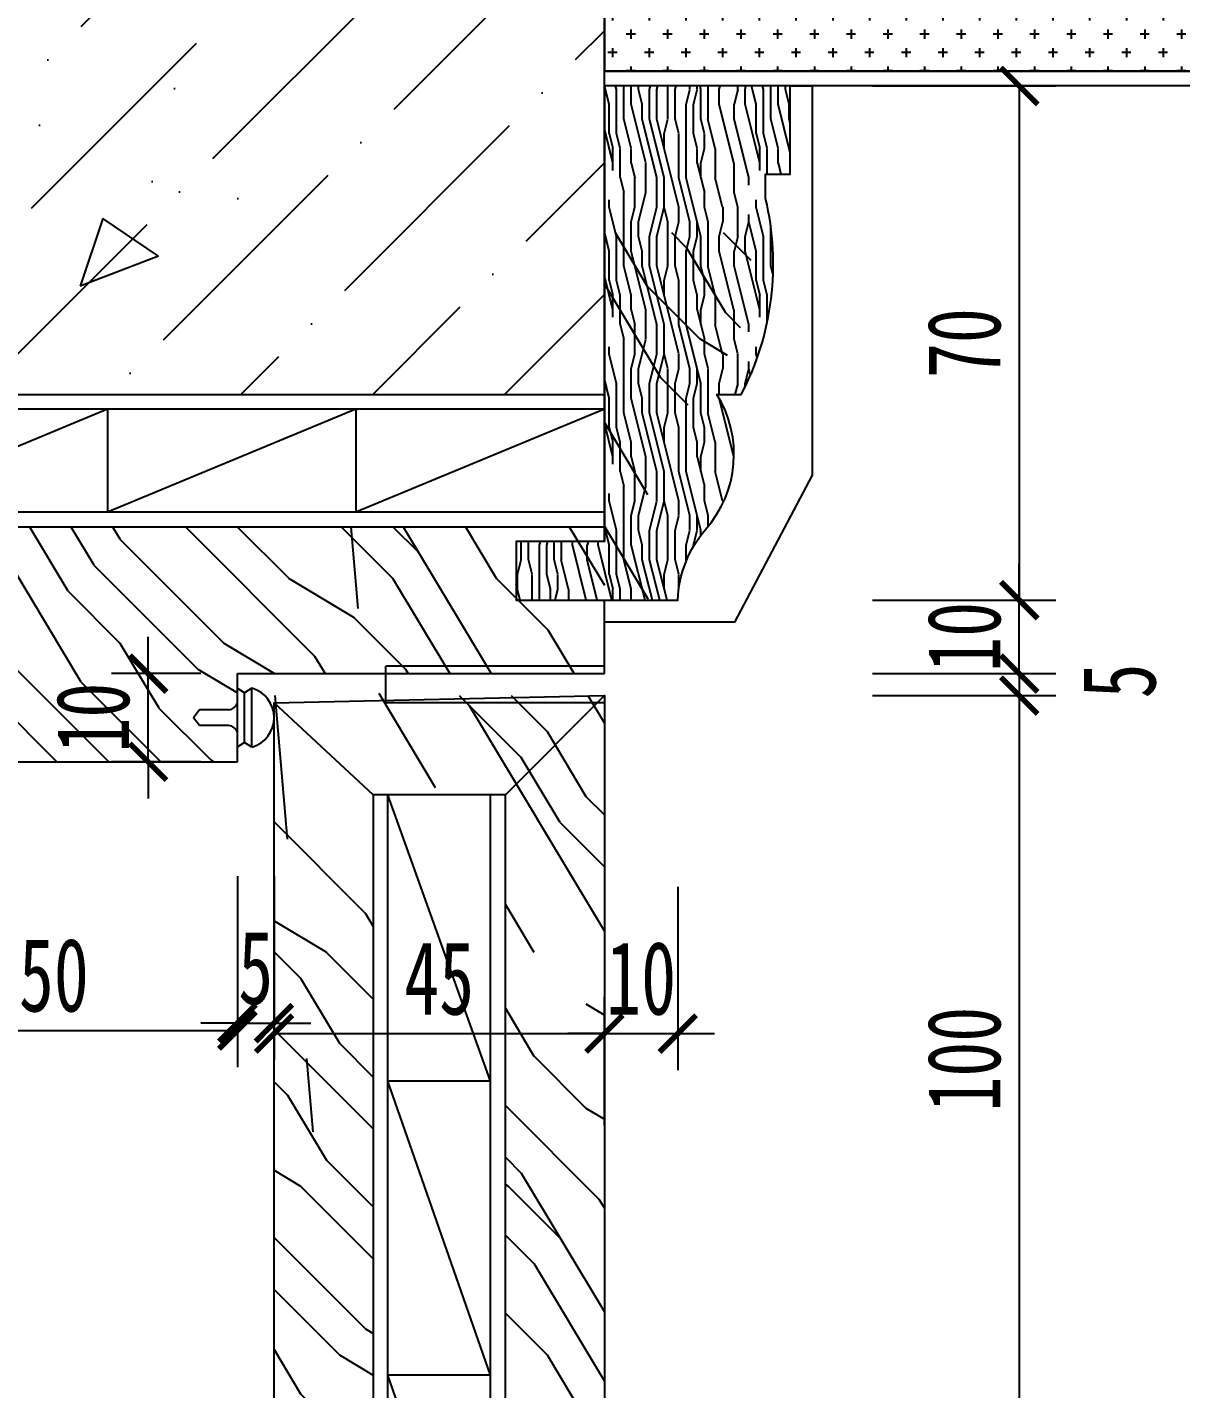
# Model space of a CAD drawing. Header units: millimetres. Extents: x 51249 to 2766742, y -599687 to -1280.
# Drawn here: x 63327.7 to 63484.8, y -125941.7 to -125756.3 of the extents above; entities that cross this region are included whole.
import ezdxf

# ---------------------------------------------------------------- set-up
doc = ezdxf.new("R2010")
doc.units = ezdxf.units.MM
doc.header["$LTSCALE"] = 10
doc.header["$PDMODE"] = 3
doc.linetypes.add('AUDIT_D_050706142524-0', pattern=[0])
for name, color, linetype in [('0-bh(填充)', 251, 'Continuous'), ('A-土建墙（含管井、立管）', 6, 'Continuous'), ('D-Detail(节点图层)', 134, 'Continuous'), ('D-节点填充', 250, 'Continuous'), ('D-造型粗线', 4, 'Continuous'), ('D-造型细线', 146, 'Continuous'), ('E-立面填充', 250, 'Continuous'), ('E-立面轮廓线', 4, 'Continuous'), ('E-顶面轮廓线', 4, 'Continuous'), ('IDT-HATCH', 250, 'AUDIT_D_050706142524-0'), ('P-门套', 3, 'Continuous'), ('PM-FURN', 7, 'Continuous'), ('W-尺寸', 5, 'Continuous'), ('填充', 8, 'Continuous'), ('完成面-石材', 55, 'Continuous')]:
    doc.layers.add(name, color=color, linetype=linetype)
doc.styles.add('DIM', font='SimSun.ttf', dxfattribs={"width": 0.7})
doc.dimstyles.new('25', dxfattribs={"dimscale": 25, "dimtxt": 2, "dimasz": 1, "dimexe": 1, "dimexo": 1, "dimgap": 0.5, "dimtad": 1, "dimdec": 0, "dimzin": 0, "dimdsep": 46, "dimtxsty": 'DIM', "dimblk": 'ARCHTICK', "dimcen": 0, "dimclrd": 5, "dimclre": 5, "dimclrt": 35, "dimadec": 0, "dimazin": 0, "dimtfac": 0.5, "dimtdec": 0, "dimtix": 1, "dimtmove": 2, "dimatfit": 2, "dimldrblk": 'A', "dimfxl": 0, "dimtolj": 1, "dimtzin": 0, "dimlwd": -1, "dimlwe": -1, "dimarcsym": 0})
doc.dimstyles.new('5', dxfattribs={"dimscale": 5, "dimtxt": 2, "dimasz": 1, "dimexe": 1, "dimexo": 1, "dimgap": 0.5, "dimtad": 1, "dimdec": 0, "dimrnd": 5, "dimzin": 0, "dimdsep": 46, "dimtxsty": 'DIM', "dimblk": 'ARCHTICK', "dimcen": 0, "dimclrd": 5, "dimclre": 5, "dimclrt": 35, "dimadec": 0, "dimazin": 0, "dimtfac": 0.5, "dimtdec": 0, "dimtix": 1, "dimtmove": 2, "dimatfit": 2, "dimldrblk": 'A', "dimfxl": 0, "dimtolj": 1, "dimtzin": 0, "dimlwd": -1, "dimlwe": -1, "dimarcsym": 0})

# ---------------------------------------------------------------- blocks, each defined once
blk = doc.blocks.new('A$C2AE5601B')
at = {"layer": 'E-立面填充', "ltscale": 0.15}
h = blk.add_hatch(dxfattribs=at)
h.set_pattern_fill('PANEL', color=256, scale=20, style=0, pattern_type=2)
h.set_pattern_definition([(0, (124361.177, -14776.057), (0, 20), [4, -6, 2, -8]), (0, (124375.177, -14775.557), (0, 20), [4, -16]), (0, (124373.177, -14774.557), (0, 20), [2, -18]), (0, (124362.177, -14774.057), (0, 20), [1, -14, 1, -4]), (0, (124369.177, -14773.057), (0, 20), [4, -6, 1, -9]), (0, (124364.177, -14772.557), (0, 20), [3, -17]), (0, (124369.177, -14772.057), (0, 20), [6, -14]), (0, (124363.177, -14771.557), (0, 20), [4, -16]), (0, (124371.177, -14771.057), (0, 20), [10, -10]), (0, (124365.177, -14770.057), (0, 20), [2, -6, 4, -8]), (0, (124379.177, -14769.557), (0, 20), [4, -16]), (0, (124375.177, -14769.057), (0, 20), [2, -18]), (0, (124371.177, -14768.557), (0, 20), [2, -18]), (0, (124361.177, -14768.057), (0, 20), [4, -16]), (0, (124371.177, -14767.557), (0, 20), [4, -16]), (0, (124371.177, -14766.557), (0, 20), [4, -4, 4, -8]), (0, (124367.177, -14765.557), (0, 20), [2, -10, 4, -4]), (0, (124371.177, -14765.057), (0, 20), [6, -14]), (0, (124371.177, -14764.057), (0, 20), [4, -16]), (0, (124363.177, -14763.557), (0, 20), [6, -8, 2, -4]), (0, (124363.177, -14762.557), (0, 20), [10, -10]), (0, (124375.177, -14762.057), (0, 20), [2, -18]), (0, (124369.177, -14761.557), (0, 20), [4, -16]), (0, (124365.177, -14761.057), (0, 20), [2, -8, 2, -8]), (0, (124363.177, -14760.557), (0, 20), [2, -6, 4, -8]), (0, (124367.177, -14760.057), (0, 20), [2, -10, 2, -6]), (0, (124371.177, -14759.557), (0, 20), [6, -14]), (0, (124363.177, -14758.557), (0, 20), [4, -16]), (0, (124373.177, -14758.057), (0, 20), [2, -18]), (0, (124377.177, -14757.557), (0, 20), [2, -18]), (14.0362435, (124375.1767, -14774.557), (20, -7e-10), [2.06, -80.4021105]), (14.0362435, (124377.1767, -14770.057), (20, -7e-10), [2.06, -80.4021105]), (14.0362435, (124375.1767, -14758.057), (20, -7e-10), [2.06, -80.4021105]), (14.0362435, (124369.1767, -14765.557), (20, -7e-10), [2.06, -80.4021105]), (14.0362435, (124373.1767, -14762.557), (20, -7e-10), [2.06, -80.4021105]), (14.0362435, (124375.1767, -14764.057), (20, -7e-10), [2.06, -80.4021105]), (14.0362435, (124365.1767, -14760.557), (20, -7e-10), [2.06, -80.4021105]), (14.0362435, (124373.1767, -14761.557), (20, -7e-10), [2.06, -80.4021105]), (14.0362435, (124377.1767, -14769.057), (20, -7e-10), [4.12, -78.3421105]), (14.0362435, (124375.1767, -14767.557), (20, -7e-10), [4.12, -78.3421105]), (14.0362435, (124375.1767, -14766.557), (20, -7e-10), [4.12, -78.3421105]), (165.9637565, (124369.1767, -14773.057), (-20, -7e-10), [2.06, -4.12, 2.06, -74.2221105]), (165.9637565, (124365.1767, -14770.057), (-20, -7e-10), [2.06, -80.4021105]), (165.9637565, (124365.1767, -14761.057), (-20, -7e-10), [4.12, -78.3421105]), (194.0362435, (124375.1767, -14775.557), (-20, 7e-10), [2.06, -80.4021105]), (345.9637565, (124379.1767, -14775.557), (20, 7e-10), [2.06, -80.4021105]), (345.9637565, (124373.1767, -14768.557), (20, 7e-10), [2.06, -80.4021105]), (345.9637565, (124377.1767, -14765.057), (20, 7e-10), [2.06, -80.4021105]), (345.9637565, (124369.1767, -14763.557), (20, 7e-10), [2.06, -80.4021105]), (345.9637565, (124367.1767, -14761.057), (20, 7e-10), [2.06, -80.4021105]), (345.9637565, (124369.1767, -14760.057), (20, 7e-10), [2.06, -80.4021105]), (345.9637565, (124369.1767, -14763.557), (20, 7e-10), [2.06, -80.4021105]), (345.9637565, (124375.1767, -14760.557), (20, 7e-10), [8.24, -74.2221105]), (345.9637565, (124363.1767, -14774.057), (20, 7e-10), [8.24, -74.2221105]), (345.9637565, (124365.1767, -14772.557), (20, 7e-10), [8.24, -74.2221105]), (345.9637565, (124367.1767, -14771.557), (20, 7e-10), [2.06, -4.12, 4.12, -72.1621105]), (345.9637565, (124367.1767, -14770.057), (20, 7e-10), [4.12, -4.12, 4.12, -70.1021105]), (345.9637565, (124365.1767, -14768.057), (20, 7e-10), [8.24, -74.2221105]), (345.9637565, (124363.1767, -14766.557), (20, 7e-10), [8.24, -74.2221105]), (345.9637565, (124363.1767, -14765.557), (20, 7e-10), [8.24, -74.2221105]), (345.9637565, (124377.1767, -14759.557), (20, 7e-10), [2.06, -80.4021105]), (345.9637675, (124379.1767, -14757.557), (20, 3.84e-06), [4.12, -78.3421105]), (345.9637675, (124367.1767, -14758.557), (20, 3.84e-06), [4.12, -78.3421105]), (345.9637575, (124365.1767, -14776.057), (20, 3.5e-07), [8.24, -74.2221105]), (345.9637575, (124377.1767, -14762.057), (20, 3.5e-07), [6.18, -76.2821105]), (345.9637575, (124379.1767, -14763.557), (20, 3.5e-07), [12.36, -70.1021105])])
h.paths.add_polyline_path([(73, 37.31), (61, 37.31), (61, 33.97), (57.67, 33.97, 0.180635), (31, 30.65), (31, 27.32, 0.333169), (12.64, 25.77, -0.167877), (3, 22), (3, 12), (3, 0), (11, 0), (11, 12), (73, 12)])
at = {"color": 2}
blk.add_lwpolyline([(3, 12), (3, 22, 0.167877), (12.64, 25.77, -0.333169), (31, 27.32), (31, 30.65, -0.180635), (57.67, 33.97), (61, 33.97), (61, 37.31), (73, 37.31), (73, 12), (11, 12), (11, 0), (3, 0), (3, 12), (3, 22)], format="xyb", dxfattribs=at)
at = {"layer": 'PM-FURN', "color": 8}
blk.add_lwpolyline([(73, 37.31), (73, 40.31), (20, 40.31), (0, 29.74), (0, 12)], dxfattribs=at)
at = {"layer": '完成面-石材'}
blk.add_lwpolyline([(11, 12), (73, 12)], dxfattribs=at)
blk = doc.blocks.new('sssd2')
at = {"layer": '0-bh(填充)', "color": 1, "ltscale": 0.15, "xscale": -1, "rotation": 270}
blk.add_blockref('A$C2AE5601B', (-93771.33, -23051.41), dxfattribs=at)
blk = doc.blocks.new('*U91')
at = {"layer": 'D-节点填充'}
h = blk.add_hatch(dxfattribs=at)
h.set_pattern_fill('CROSS,_O', color=256, scale=10)
h.set_pattern_definition([(0, (319.505, 412.277), (2.5, 2.5), [1.25, -3.75]), (90, (320.13, 411.652), (-2.5, 2.5), [1.25, -3.75])])
h.paths.add_polyline_path([(0, 9), (0, 0), (176.16, 0), (176.16, 9)])
blk.add_lwpolyline([(0, 9), (0, 0), (176.16, 0), (176.16, 9)], close=True)
blk = doc.blocks.new('_ArchTick')
at = {"color": 0, "linetype": 'ByBlock', "const_width": 0.15}
blk.add_lwpolyline([(-0.5, -0.5), (0.5, 0.5)], dxfattribs=at)
blk = doc.blocks.new('*D93')
at = {"layer": 'Defpoints', "color": 0, "ltscale": 0.15}
for p in [(63431.58, -125764.32), (63411.28, -125834.32), (63462.79, -125834.32)]:
    blk.add_point(p, dxfattribs=at)
at = {"layer": 'W-尺寸', "color": 5, "ltscale": 0.15}
for p, q in [((63442.79, -125764.32), (63467.79, -125764.32)), ((63462.79, -125764.32), (63462.79, -125834.32)), ((63442.79, -125834.32), (63467.79, -125834.32))]:
    blk.add_line(p, q, dxfattribs=at)
at = {"layer": 'W-尺寸', "color": 5, "ltscale": 0.15, "xscale": 5, "yscale": 5, "zscale": 5}
for p, rotation in [((63462.79, -125764.32), 90), ((63462.79, -125834.32), 270)]:
    blk.add_blockref('_ArchTick', p, dxfattribs=dict(at, rotation=rotation))
at = {"layer": 'W-尺寸', "color": 35, "ltscale": 0.15, "insert": (63455.29, -125799.32), "char_height": 10, "attachment_point": 5, "rotation": 90, "style": 'DIM'}
blk.add_mtext('\\A1;70', dxfattribs=at)
blk = doc.blocks.new('A')
for p, q in [((-1.4351, 1.1477), (-1.0896, 1.4375)), ((-1.0896, 1.4375), (0, 0)), ((-1.4351, 1.1477), (-0.3688, 0)), ((-0.3688, 0), (-2.1271, 0)), ((-1.4351, -1.1477), (-0.3688, 0)), ((-1.0896, -1.4375), (0, 0)), ((-1.4351, -1.1477), (-1.0896, -1.4375))]:
    blk.add_line(p, q)
for points in [[(-1.4351, 1.1477), (-1.0896, 1.4375), (-0.3688, 0), (0, 0)], [(-1.4351, -1.1477), (-1.0896, -1.4375), (-0.3688, 0), (0, 0)]]:
    blk.add_solid(points)
blk = doc.blocks.new('*D94')
at = {"layer": 'Defpoints', "color": 0, "ltscale": 0.15}
for p in [(63406.28, -125844.32), (63406.27, -125847.32), (63462.79, -125847.32)]:
    blk.add_point(p, dxfattribs=at)
at = {"layer": 'W-尺寸', "color": 5, "ltscale": 0.15}
for p, q in [((63462.79, -125844.32), (63462.79, -125839.32)), ((63442.79, -125844.32), (63467.79, -125844.32)), ((63462.79, -125844.32), (63462.79, -125847.32)), ((63442.79, -125847.32), (63467.79, -125847.32)), ((63462.79, -125847.32), (63462.79, -125852.32))]:
    blk.add_line(p, q, dxfattribs=at)
at = {"layer": 'W-尺寸', "color": 5, "ltscale": 0.15, "xscale": 5, "yscale": 5, "zscale": 5}
for p, rotation in [((63462.79, -125844.32), 270), ((63462.79, -125847.32), 90)]:
    blk.add_blockref('_ArchTick', p, dxfattribs=dict(at, rotation=rotation))
at = {"layer": 'W-尺寸', "color": 35, "ltscale": 0.15, "insert": (63476.42, -125845.32), "char_height": 10, "attachment_point": 5, "rotation": 90, "style": 'DIM'}
blk.add_mtext('\\A1;5', dxfattribs=at)
blk = doc.blocks.new('*D95')
at = {"layer": 'Defpoints', "color": 0, "ltscale": 0.15}
for p in [(63406.27, -125847.32), (63408.78, -125946.32), (63462.79, -125946.32)]:
    blk.add_point(p, dxfattribs=at)
at = {"layer": 'W-尺寸', "color": 5, "ltscale": 0.15}
for p, q in [((63442.79, -125847.32), (63467.79, -125847.32)), ((63462.79, -125847.32), (63462.79, -125946.32)), ((63442.79, -125946.32), (63467.79, -125946.32))]:
    blk.add_line(p, q, dxfattribs=at)
at = {"layer": 'W-尺寸', "color": 5, "ltscale": 0.15, "xscale": 5, "yscale": 5, "zscale": 5}
for p, rotation in [((63462.79, -125847.32), 90), ((63462.79, -125946.32), 270)]:
    blk.add_blockref('_ArchTick', p, dxfattribs=dict(at, rotation=rotation))
at = {"layer": 'W-尺寸', "color": 35, "ltscale": 0.15, "insert": (63455.29, -125896.82), "char_height": 10, "attachment_point": 5, "rotation": 90, "style": 'DIM'}
blk.add_mtext('\\A1;100', dxfattribs=at)
blk = doc.blocks.new('*D97')
at = {"layer": 'Defpoints', "color": 0, "ltscale": 0.15}
for p in [(63406.27, -125893.33), (63361.27, -125910.83), (63406.27, -125910.83)]:
    blk.add_point(p, dxfattribs=at)
at = {"layer": 'W-尺寸', "color": 5, "ltscale": 0.15}
for p, q in [((63361.27, -125905.83), (63361.27, -125888.33)), ((63406.27, -125905.83), (63406.27, -125888.33)), ((63361.27, -125893.33), (63406.27, -125893.33))]:
    blk.add_line(p, q, dxfattribs=at)
at = {"layer": 'W-尺寸', "color": 5, "ltscale": 0.15, "xscale": 5, "yscale": 5, "zscale": 5, "rotation": 180}
blk.add_blockref('_ArchTick', (63361.27, -125893.33), dxfattribs=at)
at = {"layer": 'W-尺寸', "color": 5, "ltscale": 0.15, "xscale": 5, "yscale": 5, "zscale": 5}
blk.add_blockref('_ArchTick', (63406.27, -125893.33), dxfattribs=at)
at = {"layer": 'W-尺寸', "color": 35, "ltscale": 0.15, "insert": (63383.77, -125885.83), "char_height": 10, "attachment_point": 5, "style": 'DIM'}
blk.add_mtext('\\A1;45', dxfattribs=at)
blk = doc.blocks.new('*D99')
at = {"layer": 'Defpoints', "color": 0, "ltscale": 0.15}
for p in [(63356.28, -125856.32), (63361.27, -125856.32), (63361.27, -125891.9)]:
    blk.add_point(p, dxfattribs=at)
at = {"layer": 'W-尺寸', "color": 5, "ltscale": 0.15}
for p, q in [((63356.28, -125871.9), (63356.28, -125896.9)), ((63361.27, -125871.9), (63361.27, -125896.9)), ((63356.28, -125891.9), (63351.28, -125891.9)), ((63356.28, -125891.9), (63361.27, -125891.9)), ((63361.27, -125891.9), (63366.27, -125891.9))]:
    blk.add_line(p, q, dxfattribs=at)
at = {"layer": 'W-尺寸', "color": 5, "ltscale": 0.15, "xscale": 5, "yscale": 5, "zscale": 5}
blk.add_blockref('_ArchTick', (63356.28, -125891.9), dxfattribs=at)
at = {"layer": 'W-尺寸', "color": 5, "ltscale": 0.15, "xscale": 5, "yscale": 5, "zscale": 5, "rotation": 180}
blk.add_blockref('_ArchTick', (63361.27, -125891.9), dxfattribs=at)
at = {"layer": 'W-尺寸', "color": 35, "ltscale": 0.15, "insert": (63358.78, -125884.4), "char_height": 10, "attachment_point": 5, "style": 'DIM'}
blk.add_mtext('\\A1;5', dxfattribs=at)
blk = doc.blocks.new('*D100')
at = {"layer": 'Defpoints', "color": 0, "ltscale": 0.15}
for p in [(63306.28, -125856.32), (63356.28, -125856.32), (63356.28, -125892.9)]:
    blk.add_point(p, dxfattribs=at)
at = {"layer": 'W-尺寸', "color": 5, "ltscale": 0.15}
for p, q in [((63306.28, -125872.9), (63306.28, -125897.9)), ((63356.28, -125872.9), (63356.28, -125897.9)), ((63306.28, -125892.9), (63356.28, -125892.9))]:
    blk.add_line(p, q, dxfattribs=at)
at = {"layer": 'W-尺寸', "color": 5, "ltscale": 0.15, "xscale": 5, "yscale": 5, "zscale": 5, "rotation": 180}
blk.add_blockref('_ArchTick', (63306.28, -125892.9), dxfattribs=at)
at = {"layer": 'W-尺寸', "color": 5, "ltscale": 0.15, "xscale": 5, "yscale": 5, "zscale": 5}
blk.add_blockref('_ArchTick', (63356.28, -125892.9), dxfattribs=at)
at = {"layer": 'W-尺寸', "color": 35, "ltscale": 0.15, "insert": (63331.28, -125885.4), "char_height": 10, "attachment_point": 5, "style": 'DIM'}
blk.add_mtext('\\A1;50', dxfattribs=at)
blk = doc.blocks.new('*D102')
at = {"layer": 'Defpoints', "color": 0, "ltscale": 0.15}
for p in [(63344.12, -125844.32), (63356.28, -125844.32), (63356.28, -125856.32)]:
    blk.add_point(p, dxfattribs=at)
at = {"layer": 'W-尺寸', "color": 5, "ltscale": 0.15}
for p, q in [((63344.12, -125844.32), (63344.12, -125839.32)), ((63351.28, -125844.32), (63339.12, -125844.32)), ((63344.12, -125856.32), (63344.12, -125844.32)), ((63351.28, -125856.32), (63339.12, -125856.32)), ((63344.12, -125856.32), (63344.12, -125861.32))]:
    blk.add_line(p, q, dxfattribs=at)
at = {"layer": 'W-尺寸', "color": 5, "ltscale": 0.15, "xscale": 5, "yscale": 5, "zscale": 5}
for p, rotation in [((63344.12, -125844.32), 270), ((63344.12, -125856.32), 90)]:
    blk.add_blockref('_ArchTick', p, dxfattribs=dict(at, rotation=rotation))
at = {"layer": 'W-尺寸', "color": 35, "ltscale": 0.15, "insert": (63336.62, -125850.32), "char_height": 10, "attachment_point": 5, "rotation": 90, "style": 'DIM'}
blk.add_mtext('\\A1;10', dxfattribs=at)
blk = doc.blocks.new('*D131')
at = {"layer": 'Defpoints', "color": 0, "ltscale": 0.15}
for p in [(63406.28, -125834.32), (63462.79, -125834.32), (63406.28, -125844.32)]:
    blk.add_point(p, dxfattribs=at)
at = {"layer": 'W-尺寸', "color": 5, "ltscale": 0.15}
for p, q in [((63462.79, -125834.32), (63462.79, -125829.32)), ((63442.79, -125834.32), (63467.79, -125834.32)), ((63462.79, -125844.32), (63462.79, -125834.32)), ((63442.79, -125844.32), (63467.79, -125844.32)), ((63462.79, -125844.32), (63462.79, -125849.32))]:
    blk.add_line(p, q, dxfattribs=at)
at = {"layer": 'W-尺寸', "color": 5, "ltscale": 0.15, "xscale": 5, "yscale": 5, "zscale": 5}
for p, rotation in [((63462.79, -125834.32), 270), ((63462.79, -125844.32), 90)]:
    blk.add_blockref('_ArchTick', p, dxfattribs=dict(at, rotation=rotation))
at = {"layer": 'W-尺寸', "color": 35, "ltscale": 0.15, "insert": (63455.29, -125839.32), "char_height": 10, "attachment_point": 5, "rotation": 90, "style": 'DIM'}
blk.add_mtext('\\A1;10', dxfattribs=at)
blk = doc.blocks.new('*D132')
at = {"layer": 'Defpoints', "color": 0, "ltscale": 0.15}
for p in [(63406.28, -125834.32), (63416.28, -125834.32), (63416.28, -125893.33)]:
    blk.add_point(p, dxfattribs=at)
at = {"layer": 'W-尺寸', "color": 5, "ltscale": 0.15}
for p, q in [((63406.28, -125873.33), (63406.28, -125898.33)), ((63416.28, -125873.33), (63416.28, -125898.33)), ((63406.28, -125893.33), (63401.28, -125893.33)), ((63406.28, -125893.33), (63416.28, -125893.33)), ((63416.28, -125893.33), (63421.28, -125893.33))]:
    blk.add_line(p, q, dxfattribs=at)
at = {"layer": 'W-尺寸', "color": 5, "ltscale": 0.15, "xscale": 5, "yscale": 5, "zscale": 5}
blk.add_blockref('_ArchTick', (63406.28, -125893.33), dxfattribs=at)
at = {"layer": 'W-尺寸', "color": 5, "ltscale": 0.15, "xscale": 5, "yscale": 5, "zscale": 5, "rotation": 180}
blk.add_blockref('_ArchTick', (63416.28, -125893.33), dxfattribs=at)
at = {"layer": 'W-尺寸', "color": 35, "ltscale": 0.15, "insert": (63411.28, -125885.83), "char_height": 10, "attachment_point": 5, "style": 'DIM'}
blk.add_mtext('\\A1;10', dxfattribs=at)
blk = doc.blocks.new('*D1063')
at = {"layer": 'D-Detail(节点图层)', "color": 5, "ltscale": 0.15}
for p, q in [((2766616.97, -121582.06), (2766741.97, -121582.06)), ((2766716.97, -121582.06), (2766716.97, -599673.13)), ((2766698.33, -599673.13), (2766741.97, -599673.13))]:
    blk.add_line(p, q, dxfattribs=at)
at = {"layer": 'Defpoints', "color": 0, "ltscale": 0.15}
for p in [(55453.76, -121582.06), (2766673.33, -599673.13), (2766716.97, -599673.13)]:
    blk.add_point(p, dxfattribs=at)
at = {"layer": 'D-Detail(节点图层)', "color": 5, "ltscale": 0.15, "xscale": 25, "yscale": 25, "zscale": 25}
for p, rotation in [((2766716.97, -121582.06), 90), ((2766716.97, -599673.13), 270)]:
    blk.add_blockref('_ArchTick', p, dxfattribs=dict(at, rotation=rotation))
at = {"layer": 'D-Detail(节点图层)', "color": 35, "ltscale": 0.15, "insert": (2766679.47, -360627.6), "char_height": 50, "attachment_point": 5, "rotation": 90, "style": 'DIM'}
blk.add_mtext('\\A1;478091', dxfattribs=at)

msp = doc.modelspace()

# ---------------------------------------------------------------- hatches: boundary and pattern name
at = {"layer": 'D-节点填充'}
h = msp.add_hatch(dxfattribs=at)
h.set_pattern_fill('ANSI36', color=256, scale=8, style=0)
h.set_pattern_definition([(225, (380322.253, -247418.566), (-6.7351921, -24.69570433), [31.75, -6.35, 0, -6.35])])
h.paths.add_polyline_path([(63583.43, -125304.32), (63583.43, -125184.32), (63113.76, -125184.32), (63113.76, -125304.32), (63306.27, -125304.32), (63306.27, -125806.32), (63406.27, -125806.32), (63406.27, -125304.32)])
h = msp.add_hatch(dxfattribs=at)
h.set_pattern_fill('AR-CONC', color=256, scale=0.6, style=0)
h.set_pattern_definition([(230, (63839.3, -125003.31), (-109.311, 9.5635), [11.43, -125.73]), (175, (63839.3, -125003.31), (21.146, -114.634), [9.144, -100.584]), (280.451, (63830.19, -125002.52), (-88.166, -105.07), [9.714, -106.854]), (226.184, (63839.3, -125033.8), (-162.647, 25.225), [17.145, -188.595]), (276.636, (63825.74, -125031.69), (-142.443, -148.455), [14.57, -160.28]), (171.184, (63839.3, -125033.8), (-142.443, -148.455), [13.716, -150.876]), (201, (63824.06, -125026.17), (-90.969, 61.359), [11.43, -125.73]), (146, (63824.06, -125026.17), (-37.081, -110.513), [9.144, -100.584]), (251.451, (63816.48, -125021.06), (-128.05, -49.154), [9.714, -106.854]), (217.5, (63839.296, -125003.314), (-1.8532, -50.733), [0, -99.3648, 0, -102.108, 0, -100.965]), (187.5, (63839.296, -125003.314), (-40.0918, -60.1083), [0, -58.2168, 0, -97.0788, 0, -38.481]), (147.5, (63873.28, -125003.314), (-81.3544, 3.4372), [0, -38.1, 0, -118.872, 0, -157.734]), (137.5, (63888.52, -125003.314), (-88.8775, -15.256), [0, -49.53, 0, -78.943, 0, -112.014])])
h.paths.add_polyline_path([(63583.43, -125304.32), (63583.43, -125184.32), (63113.76, -125184.32), (63113.76, -125304.32), (63306.27, -125304.32), (63306.27, -125806.32), (63406.27, -125806.32), (63406.27, -125304.32)])
at = {"layer": 'D-节点填充', "ltscale": 0.15}
h = msp.add_hatch(dxfattribs=at)
h.set_pattern_fill('PANEL', color=256, scale=100, angle=-45, style=0, pattern_type=2)
h.set_pattern_definition([(95, (63426.28, -125834.18), (-99.62, -8.72), [20, -30, 10, -40]), (135, (63375.01, -125786.45), (-70.71, -70.71), [20, -80]), (135, (63378.55, -125797.06), (-70.71, -70.71), [10, -90]), (135, (63415.67, -125837.71), (-70.71, -70.71), [5, -70, 5, -20]), (135, (63387.38, -125816.5), (-70.71, -70.71), [20, -30, 5, -45]), (135, (63403.29, -125835.95), (-70.71, -70.71), [15, -85]), (135, (63383.85, -125820.04), (-70.71, -70.71), [30, -70]), (135, (63403.29, -125843.02), (-70.71, -70.71), [20, -80]), (135, (63373.24, -125816.5), (-70.71, -70.71), [50, -50]), (135, (63390.92, -125841.25), (-70.71, -70.71), [10, -30, 20, -40]), (135, (63339.65, -125793.52), (-70.71, -70.71), [20, -80]), (135, (63352.03, -125809.43), (-70.71, -70.71), [10, -90]), (135, (63364.4, -125825.34), (-70.71, -70.71), [10, -90]), (135, (63397.99, -125862.46), (-70.71, -70.71), [20, -80]), (135, (63360.87, -125828.88), (-70.71, -70.71), [20, -80]), (135, (63357.33, -125832.41), (-70.71, -70.71), [20, -20, 20, -40]), (135, (63367.94, -125850.09), (-70.71, -70.71), [10, -50, 20, -20]), (135, (63352.03, -125837.71), (-70.71, -70.71), [30, -70]), (135, (63348.49, -125841.25), (-70.71, -70.71), [20, -80]), (135, (63375.01, -125871.3), (-70.71, -70.71), [30, -40, 10, -20]), (135, (63371.47, -125874.84), (-70.71, -70.71), [50, -50]), (135, (63327.28, -125834.18), (-70.71, -70.71), [10, -90]), (135, (63346.73, -125857.16), (-70.71, -70.71), [20, -80]), (135, (63359.1, -125873.07), (-70.71, -70.71), [10, -40, 10, -40]), (135, (63364.4, -125881.91), (-70.71, -70.71), [10, -30, 20, -40]), (135, (63348.49, -125869.53), (-70.71, -70.71), [10, -50, 10, -30]), (135, (63332.58, -125857.16), (-70.71, -70.71), [30, -70]), (135, (63357.33, -125888.98), (-70.71, -70.71), [20, -80]), (135, (63320.21, -125855.39), (-70.71, -70.71), [10, -90]), (135, (63304.3, -125843.02), (-70.71, -70.71), [10, -90]), (149.036, (63371.474, -125789.984), (-70.711, 70.711), [10.3, -402.01]), (149.036, (63348.493, -125798.823), (-70.711, 70.711), [10.3, -402.01]), (149.036, (63313.138, -125848.32), (-70.7107, 70.7107), [10.3, -402.01]), (149.036, (63360.868, -125843.017), (-70.711, 70.711), [10.3, -402.01]), (149.036, (63336.12, -125839.482), (-70.7107, 70.7107), [10.3, -402.01]), (149.036, (63334.351, -125827.108), (-70.7107, 70.7107), [10.3, -402.01]), (149.036, (63357.332, -125874.837), (-70.7107, 70.7107), [10.3, -402.01]), (149.036, (63332.583, -125843.017), (-70.7107, 70.7107), [10.3, -402.01]), (149.036, (63344.958, -125802.36), (-70.711, 70.711), [20.6, -391.71]), (149.036, (63346.726, -125814.733), (-70.711, 70.711), [20.6, -391.71]), (149.036, (63343.19, -125818.269), (-70.711, 70.711), [20.6, -391.71]), (300.964, (63387.384, -125816.5), (70.711, -70.711), [10.3, -20.6, 10.3, -371.111]), (300.964, (63390.92, -125841.25), (70.711, -70.711), [10.3, -402.01]), (300.964, (63359.1, -125873.07), (70.7107, -70.7107), [20.6, -391.71]), (329.036, (63375.01, -125786.45), (70.711, -70.711), [10.3, -402.01]), (120.964, (63360.868, -125772.307), (-70.711, 70.711), [10.3, -402.01]), (120.964, (63357.332, -125818.269), (-70.711, 70.711), [10.3, -402.01]), (120.964, (63330.816, -125816.5), (-70.7107, 70.7107), [10.3, -402.01]), (120.964, (63353.797, -125850.089), (-70.7107, 70.7107), [10.3, -402.01]), (120.964, (63352.03, -125865.998), (-70.7107, 70.7107), [10.3, -402.01]), (120.964, (63341.422, -125862.463), (-70.7107, 70.7107), [10.3, -402.01]), (120.964, (63353.797, -125850.089), (-70.7107, 70.7107), [10.3, -402.01]), (120.964, (63321.977, -125839.482), (-70.7107, 70.7107), [41.2, -371.11]), (120.964, (63412.133, -125834.179), (-70.711, 70.711), [41.2, -371.11]), (120.964, (63399.759, -125832.41), (-70.711, 70.711), [41.2, -371.11]), (120.964, (63389.152, -125828.875), (-70.711, 70.711), [10.3, -20.6, 20.6, -360.811]), (120.964, (63383.849, -125834.179), (-70.711, 70.711), [20.6, -20.6, 20.6, -350.511]), (120.964, (63383.849, -125848.32), (-70.711, 70.711), [41.2, -371.11]), (120.964, (63385.616, -125860.695), (-70.711, 70.711), [41.2, -371.11]), (120.964, (63382.08, -125864.23), (-70.711, 70.711), [41.2, -371.11]), (120.964, (63311.37, -125835.946), (-70.7107, 70.7107), [10.3, -402.01]), (120.964, (63297.228, -125835.946), (-70.7107, 70.7107), [20.6, -391.71]), (120.964, (63343.19, -125874.837), (-70.7107, 70.7107), [20.6, -391.71]), (120.964, (63412.133, -125820.036), (-70.71, 70.71), [41.2, -371.11]), (120.964, (63320.21, -125827.108), (-70.7107, 70.7107), [30.9, -381.41]), (120.964, (63318.441, -125814.733), (-70.7107, 70.7107), [61.8, -350.51])])
edge = h.paths.add_edge_path()
edge.add_line((63417.68, -125806.66), (63417.68, -125803.84))
edge.add_line((63417.68, -125803.84), (63421.68, -125803.84))
edge.add_line((63421.68, -125803.84), (63426.28, -125794.16))
edge.add_line((63426.28, -125794.16), (63426.28, -125784.32))
edge.add_line((63426.28, -125784.32), (63406.28, -125784.32))
edge.add_line((63406.28, -125784.32), (63406.28, -125834.18))
edge.add_line((63406.28, -125834.18), (63414.56, -125834.18))
edge.add_arc((63414.56, -125831.05), 3.13, 270, 450)
edge.add_line((63414.56, -125827.93), (63414.56, -125822.93))
edge.add_line((63414.56, -125822.93), (63417.68, -125822.93))
edge.add_line((63417.68, -125822.93), (63417.68, -125806.66))
h = msp.add_hatch(dxfattribs=at)
h.set_pattern_fill('PANEL', color=256, scale=100, angle=-45, style=0, pattern_type=2)
h.set_pattern_definition([(275, (63271.28, -125824.32), (99.62, 8.716), [20, -30, 10, -40]), (315, (63322.54, -125872.05), (70.71, 70.71), [20, -80]), (315, (63319.01, -125861.44), (70.71, 70.71), [10, -90]), (315, (63281.88, -125820.78), (70.71, 70.71), [5, -70, 5, -20]), (315, (63310.17, -125842), (70.71, 70.71), [20, -30, 5, -45]), (315, (63294.26, -125822.55), (70.71, 70.71), [15, -85]), (315, (63313.7, -125838.46), (70.71, 70.71), [30, -70]), (315, (63294.26, -125815.48), (70.71, 70.71), [20, -80]), (315, (63324.31, -125842), (70.71, 70.71), [50, -50]), (315, (63306.63, -125817.25), (70.71, 70.71), [10, -30, 20, -40]), (315, (63357.9, -125864.98), (70.71, 70.71), [20, -80]), (315, (63345.52, -125849.07), (70.71, 70.71), [10, -90]), (315, (63333.15, -125833.16), (70.71, 70.71), [10, -90]), (315, (63299.56, -125796.04), (70.71, 70.71), [20, -80]), (315, (63336.68, -125829.62), (70.71, 70.71), [20, -80]), (315, (63340.22, -125826.09), (70.71, 70.71), [20, -20, 20, -40]), (315, (63329.61, -125808.41), (70.71, 70.71), [10, -50, 20, -20]), (315, (63345.52, -125820.78), (70.71, 70.71), [30, -70]), (315, (63349.06, -125817.25), (70.71, 70.71), [20, -80]), (315, (63322.54, -125787.2), (70.71, 70.71), [30, -40, 10, -20]), (315, (63326.08, -125783.66), (70.71, 70.71), [50, -50]), (315, (63370.27, -125824.32), (70.71, 70.71), [10, -90]), (315, (63350.83, -125801.34), (70.71, 70.71), [20, -80]), (315, (63338.45, -125785.43), (70.71, 70.71), [10, -40, 10, -40]), (315, (63333.15, -125776.59), (70.71, 70.71), [10, -30, 20, -40]), (315, (63349.06, -125788.96), (70.71, 70.71), [10, -50, 10, -30]), (315, (63364.97, -125801.34), (70.71, 70.71), [30, -70]), (315, (63340.22, -125769.52), (70.71, 70.71), [20, -80]), (315, (63377.34, -125803.11), (70.71, 70.71), [10, -90]), (315, (63393.25, -125815.48), (70.71, 70.71), [10, -90]), (329.036, (63326.076, -125868.514), (70.7107, -70.7107), [10.3, -402.01]), (329.036, (63349.057, -125859.675), (70.711, -70.711), [10.3, -402.01]), (329.036, (63384.413, -125810.177), (70.711, -70.711), [10.3, -402.01]), (329.036, (63336.683, -125815.48), (70.711, -70.711), [10.3, -402.01]), (329.036, (63361.432, -125819.016), (70.711, -70.711), [10.3, -402.01]), (329.036, (63363.2, -125831.39), (70.711, -70.711), [10.3, -402.01]), (329.036, (63340.218, -125783.66), (70.7107, -70.7107), [10.3, -402.01]), (329.036, (63364.967, -125815.48), (70.711, -70.711), [10.3, -402.01]), (329.036, (63352.593, -125856.14), (70.711, -70.711), [20.6, -391.71]), (329.036, (63350.825, -125843.765), (70.711, -70.711), [20.6, -391.71]), (329.036, (63354.36, -125840.23), (70.711, -70.711), [20.6, -391.71]), (120.964, (63310.166, -125841.997), (-70.7107, 70.7107), [10.3, -20.6, 10.3, -371.111]), (120.964, (63306.63, -125817.249), (-70.7107, 70.7107), [10.3, -402.01]), (120.964, (63338.45, -125785.429), (-70.7107, 70.7107), [20.6, -391.71]), (149.036, (63322.54, -125872.05), (-70.7107, 70.7107), [10.3, -402.01]), (300.964, (63336.683, -125886.191), (70.7107, -70.7107), [10.3, -402.01]), (300.964, (63340.218, -125840.23), (70.711, -70.711), [10.3, -402.01]), (300.964, (63366.735, -125841.997), (70.711, -70.711), [10.3, -402.01]), (300.964, (63343.754, -125808.41), (70.711, -70.711), [10.3, -402.01]), (300.964, (63345.522, -125792.5), (70.711, -70.711), [10.3, -402.01]), (300.964, (63356.128, -125796.035), (70.711, -70.711), [10.3, -402.01]), (300.964, (63343.754, -125808.41), (70.711, -70.711), [10.3, -402.01]), (300.964, (63375.574, -125819.016), (70.711, -70.711), [41.2, -371.11]), (300.964, (63285.418, -125824.32), (70.7107, -70.7107), [41.2, -371.11]), (300.964, (63297.792, -125826.087), (70.7107, -70.7107), [41.2, -371.11]), (300.964, (63308.399, -125829.623), (70.7107, -70.7107), [10.3, -20.6, 20.6, -360.811]), (300.964, (63313.702, -125824.32), (70.7107, -70.7107), [20.6, -20.6, 20.6, -350.511]), (300.964, (63313.702, -125810.177), (70.7107, -70.7107), [41.2, -371.11]), (300.964, (63311.934, -125797.803), (70.7107, -70.7107), [41.2, -371.11]), (300.964, (63315.47, -125794.268), (70.7107, -70.7107), [41.2, -371.11]), (300.964, (63386.18, -125822.552), (70.711, -70.711), [10.3, -402.01]), (300.964, (63400.323, -125822.552), (70.7107, -70.7107), [20.6, -391.71]), (300.964, (63354.36, -125783.66), (70.711, -70.7107), [20.6, -391.71]), (300.964, (63285.418, -125838.462), (70.7107, -70.7107), [41.2, -371.11]), (300.964, (63377.342, -125831.39), (70.711, -70.711), [30.9, -381.41]), (300.964, (63379.11, -125843.765), (70.711, -70.711), [61.8, -350.51])])
h.paths.add_polyline_path([(63306.27, -125824.32), (63306.27, -125856.32), (63356.28, -125856.32), (63356.28, -125844.32), (63406.27, -125844.32), (63406.27, -125824.32)])
h = msp.add_hatch(dxfattribs=at)
h.set_pattern_fill('PANEL', color=256, scale=100, angle=-45, style=0, pattern_type=2)
h.set_pattern_definition([(275, (63361.27, -125846.98), (99.62, 8.716), [20, -30, 10, -40]), (315, (63412.54, -125894.71), (70.71, 70.71), [20, -80]), (315, (63409, -125884.1), (70.71, 70.71), [10, -90]), (315, (63371.88, -125843.45), (70.71, 70.71), [5, -70, 5, -20]), (315, (63400.17, -125864.66), (70.71, 70.71), [20, -30, 5, -45]), (315, (63384.26, -125845.21), (70.71, 70.71), [15, -85]), (315, (63403.7, -125861.12), (70.71, 70.71), [30, -70]), (315, (63384.26, -125838.14), (70.71, 70.71), [20, -80]), (315, (63414.31, -125864.66), (70.71, 70.71), [50, -50]), (315, (63396.63, -125839.91), (70.71, 70.71), [10, -30, 20, -40]), (315, (63447.9, -125887.64), (70.71, 70.71), [20, -80]), (315, (63435.52, -125871.73), (70.71, 70.71), [10, -90]), (315, (63423.15, -125855.82), (70.71, 70.71), [10, -90]), (315, (63389.56, -125818.7), (70.71, 70.71), [20, -80]), (315, (63426.68, -125852.28), (70.71, 70.71), [20, -80]), (315, (63430.22, -125848.75), (70.71, 70.71), [20, -20, 20, -40]), (315, (63419.61, -125831.07), (70.71, 70.71), [10, -50, 20, -20]), (315, (63435.52, -125843.45), (70.71, 70.71), [30, -70]), (315, (63439.06, -125839.91), (70.71, 70.71), [20, -80]), (315, (63412.54, -125809.86), (70.71, 70.71), [30, -40, 10, -20]), (315, (63416.08, -125806.32), (70.71, 70.71), [50, -50]), (315, (63460.27, -125846.98), (70.71, 70.71), [10, -90]), (315, (63440.82, -125824), (70.71, 70.71), [20, -80]), (315, (63428.45, -125808.09), (70.71, 70.71), [10, -40, 10, -40]), (315, (63423.15, -125799.25), (70.71, 70.71), [10, -30, 20, -40]), (315, (63439.06, -125811.63), (70.71, 70.71), [10, -50, 10, -30]), (315, (63454.97, -125824), (70.71, 70.71), [30, -70]), (315, (63430.22, -125792.18), (70.71, 70.71), [20, -80]), (315, (63467.34, -125825.77), (70.71, 70.71), [10, -90]), (315, (63483.25, -125838.14), (70.71, 70.71), [10, -90]), (329.036, (63416.076, -125891.175), (70.711, -70.711), [10.3, -402.01]), (329.036, (63439.057, -125882.336), (70.7107, -70.7107), [10.3, -402.01]), (329.036, (63474.412, -125832.839), (70.7107, -70.7107), [10.3, -402.01]), (329.036, (63426.682, -125838.142), (70.7107, -70.7107), [10.3, -402.01]), (329.036, (63451.43, -125841.677), (70.7107, -70.7107), [10.3, -402.01]), (329.036, (63453.199, -125854.052), (70.7107, -70.7107), [10.3, -402.01]), (329.036, (63430.218, -125806.322), (70.7107, -70.7107), [10.3, -402.01]), (329.036, (63454.966, -125838.142), (70.7107, -70.7107), [10.3, -402.01]), (329.036, (63442.592, -125878.8), (70.7107, -70.7107), [20.6, -391.71]), (329.036, (63440.824, -125866.426), (70.7107, -70.7107), [20.6, -391.71]), (329.036, (63444.36, -125862.89), (70.7107, -70.7107), [20.6, -391.71]), (120.964, (63400.166, -125864.658), (-70.7107, 70.7107), [10.3, -20.6, 10.3, -371.111]), (120.964, (63396.63, -125839.91), (-70.7107, 70.7107), [10.3, -402.01]), (120.964, (63428.45, -125808.09), (-70.7107, 70.7107), [20.6, -391.71]), (149.036, (63412.54, -125894.71), (-70.711, 70.711), [10.3, -402.01]), (300.964, (63426.682, -125908.852), (70.711, -70.711), [10.3, -402.01]), (300.964, (63430.218, -125862.89), (70.7107, -70.7107), [10.3, -402.01]), (300.964, (63456.734, -125864.658), (70.7107, -70.7107), [10.3, -402.01]), (300.964, (63433.753, -125831.07), (70.7107, -70.7107), [10.3, -402.01]), (300.964, (63435.52, -125815.16), (70.7107, -70.7107), [10.3, -402.01]), (300.964, (63446.128, -125818.696), (70.7107, -70.7107), [10.3, -402.01]), (300.964, (63433.753, -125831.07), (70.7107, -70.7107), [10.3, -402.01]), (300.964, (63465.573, -125841.677), (70.7107, -70.7107), [41.2, -371.11]), (300.964, (63375.417, -125846.98), (70.7107, -70.7107), [41.2, -371.11]), (300.964, (63387.791, -125848.748), (70.7107, -70.7107), [41.2, -371.11]), (300.964, (63398.398, -125852.284), (70.7107, -70.7107), [10.3, -20.6, 20.6, -360.811]), (300.964, (63403.701, -125846.98), (70.7107, -70.7107), [20.6, -20.6, 20.6, -350.511]), (300.964, (63403.701, -125832.839), (70.7107, -70.7107), [41.2, -371.11]), (300.964, (63401.933, -125820.464), (70.7107, -70.7107), [41.2, -371.11]), (300.964, (63405.47, -125816.929), (70.7107, -70.7107), [41.2, -371.11]), (300.964, (63476.18, -125845.213), (70.7107, -70.7107), [10.3, -402.01]), (300.964, (63490.322, -125845.213), (70.7107, -70.7107), [20.6, -391.71]), (300.964, (63444.36, -125806.322), (70.7107, -70.7107), [20.6, -391.71]), (300.964, (63375.417, -125861.123), (70.7107, -70.7107), [41.2, -371.11]), (300.964, (63467.34, -125854.052), (70.7107, -70.7107), [30.9, -381.41]), (300.964, (63469.109, -125866.426), (70.7107, -70.7107), [61.8, -350.51])])
h.paths.add_polyline_path([(63406.27, -125847.32), (63405.27, -125847.32), (63392.78, -125859.82), (63392.78, -125956.32), (63406.27, -125956.32)])
h.paths.add_polyline_path([(63405.27, -125847.32), (63376.51, -125847.32), (63376.51, -125846.98), (63361.27, -125847.32), (63374.78, -125859.82), (63376.77, -125859.82), (63376.77, -125859.82), (63376.77, -125859.82), (63392.78, -125859.82)])
h.paths.add_polyline_path([(63374.78, -125859.82), (63361.27, -125847.32), (63361.27, -125847.32), (63361.27, -125946.32), (63361.28, -125946.32), (63361.28, -125956.32), (63374.78, -125956.32)])

# ---------------------------------------------------------------- linework, layer by layer
at = {"color": 8}
for p, q in [((63338.59, -125808.32), (63306.27, -125821.69)), ((63338.59, -125808.32), (63338.59, -125822.32)), ((63372.43, -125808.32), (63338.59, -125822.32)), ((63372.43, -125808.32), (63372.43, -125822.32)), ((63406.28, -125808.32), (63372.43, -125822.32))]:
    msp.add_line(p, q, dxfattribs=at)
at = {"layer": 'A-土建墙（含管井、立管）', "color": 6}
msp.add_lwpolyline([(63306.27, -125304.32), (63306.27, -125806.32), (63406.27, -125806.32), (63406.27, -125304.32)], dxfattribs=at)
at = {"layer": 'D-造型粗线', "ltscale": 0.15}
for p, q in [((63406.28, -125826.32), (63406.28, -125784.32)), ((63406.28, -125844.32), (63406.28, -125834.32)), ((63356.28, -125856.32), (63356.28, -125844.32))]:
    msp.add_line(p, q, dxfattribs=at)
for points in [[(63356.28, -125844.32), (63406.28, -125844.32)], [(63373.9, -125956.32), (63361.27, -125956.32), (63361.27, -125848.32), (63406.27, -125847.32), (63406.27, -125956.32), (63393.65, -125956.32)], [(63306.27, -125856.32), (63356.28, -125856.32)]]:
    msp.add_lwpolyline(points, dxfattribs=at)
at = {"layer": 'D-造型细线', "color": 44}
for p, q in [((63306.27, -125824.32), (63406.27, -125824.32)), ((63357.27, -125846.95), (63356.27, -125846.32)), ((63358.27, -125846.32), (63357.27, -125846.95)), ((63357.27, -125853.69), (63357.27, -125846.95)), ((63358.27, -125854.32), (63358.27, -125846.32)), ((63357.27, -125853.69), (63356.27, -125854.32)), ((63358.27, -125854.32), (63357.27, -125853.69))]:
    msp.add_line(p, q, dxfattribs=at)
at = {"layer": 'D-造型细线'}
msp.add_lwpolyline([(63582.43, -125762.32), (63406.27, -125762.32)], dxfattribs=at)
at = {"layer": 'D-造型细线', "color": 44}
msp.add_lwpolyline([(63392.78, -128218.82), (63392.78, -125860.82), (63374.78, -125860.82), (63374.78, -128218.82)], dxfattribs=at)
msp.add_arc((63357.11, -125850.32), 4.17, 286.2602, 73.7398, dxfattribs=at)
at = {"layer": 'E-立面轮廓线'}
msp.add_line((63582.43, -125764.32), (63406.27, -125764.32), dxfattribs=at)
at = {"layer": 'E-顶面轮廓线'}
msp.add_lwpolyline([(63582.43, -125764.32), (63406.27, -125764.32)], dxfattribs=at)
at = {"layer": 'IDT-HATCH', "ltscale": 0.1}
for p, q in [((63406.27, -125843.32), (63376.51, -125843.32)), ((63376.51, -125848.32), (63376.51, -125843.32)), ((63351.1, -125849.27), (63350.29, -125850.32)), ((63355.12, -125849.27), (63351.1, -125849.27)), ((63406.27, -125848.32), (63376.51, -125848.32)), ((63351.1, -125851.37), (63350.29, -125850.32)), ((63355.12, -125851.37), (63351.1, -125851.37))]:
    msp.add_line(p, q, dxfattribs=at)
for centre, start, end in [((63354.87, -125847.8), 279.7911, 340.7249), ((63354.87, -125852.84), 19.2751, 80.2089)]:
    msp.add_arc(centre, 1.49, start, end, dxfattribs=at)
at = {"layer": '填充', "linetype": 'ByBlock'}
for p, q in [((63406.28, -125808.32), (63306.27, -125808.32)), ((63406.28, -125822.32), (63306.27, -125822.32)), ((63406.27, -125847.32), (63392.78, -125860.82)), ((63374.78, -125860.82), (63361.27, -125848.32)), ((63376.77, -128218.82), (63376.77, -125860.82)), ((63390.77, -125899.82), (63376.77, -125860.82)), ((63390.77, -128218.82), (63390.77, -125860.82)), ((63390.77, -125899.82), (63376.77, -125899.82)), ((63390.77, -125939.82), (63376.77, -125899.82)), ((63390.77, -125939.82), (63376.77, -125939.82)), ((63390.77, -125979.82), (63376.77, -125939.82))]:
    msp.add_line(p, q, dxfattribs=at)

# ---------------------------------------------------------------- block references
at = {"layer": 'D-造型细线', "rotation": 180}
msp.add_blockref('*U91', (63582.43, -125753.32), dxfattribs=at)
at = {"layer": 'P-门套', "color": 35}
msp.add_blockref('sssd2', (157165.6, -102785.91), dxfattribs=at)

# ---------------------------------------------------------------- dimensions: what is measured, and where the dimension line sits
at = {"layer": 'D-Detail(节点图层)', "color": 251, "ltscale": 0.15}
dim = msp.add_linear_dim(base=(2766716.97, -599673.13), p1=(55453.76, -121582.06), p2=(2766673.33, -599673.13), angle=90, dimstyle='25', dxfattribs=at)
dim.commit()
dim.dimension.update_dxf_attribs({"geometry": '*D1063', "text_midpoint": (2766679.47, -360627.6)})
at = {"layer": 'W-尺寸', "color": 1, "ltscale": 0.15}
for base, p1, p2, picture, middle in [((63462.79, -125834.32), (63431.58, -125764.32), (63411.28, -125834.32), '*D93', (63455.29, -125799.32)), ((63462.79, -125834.32), (63406.28, -125844.32), (63406.28, -125834.32), '*D131', (63455.29, -125839.32)), ((63344.12, -125844.32), (63356.28, -125856.32), (63356.28, -125844.32), '*D102', (63336.62, -125850.32)), ((63462.79, -125946.32), (63406.27, -125847.32), (63408.78, -125946.32), '*D95', (63455.29, -125896.82))]:
    dim = msp.add_linear_dim(base=base, p1=p1, p2=p2, angle=90, dimstyle='5', dxfattribs=at)
    dim.commit()
    dim.dimension.update_dxf_attribs({"geometry": picture, "text_midpoint": middle})
for base, p1, p2, picture, middle in [((63416.28, -125893.33), (63406.28, -125834.32), (63416.28, -125834.32), '*D132', (63411.28, -125885.83)), ((63356.28, -125892.9), (63306.28, -125856.32), (63356.28, -125856.32), '*D100', (63331.28, -125885.4)), ((63361.27, -125891.9), (63356.28, -125856.32), (63361.27, -125856.32), '*D99', (63358.78, -125884.4)), ((63406.27, -125893.33), (63361.27, -125910.83), (63406.27, -125910.83), '*D97', (63383.77, -125885.83))]:
    dim = msp.add_linear_dim(base=base, p1=p1, p2=p2, dimstyle='5', dxfattribs=at)
    dim.commit()
    dim.dimension.update_dxf_attribs({"geometry": picture, "text_midpoint": middle})
dim = msp.add_linear_dim(base=(63462.79, -125847.32), p1=(63406.28, -125844.32), p2=(63406.27, -125847.32), angle=90, dimstyle='5', dxfattribs=at)
dim.commit()
dim.dimension.update_dxf_attribs({"geometry": '*D94', "text_midpoint": (63476.42, -125845.32), "dimtype": 160})

doc.saveas('drawing.dxf')
